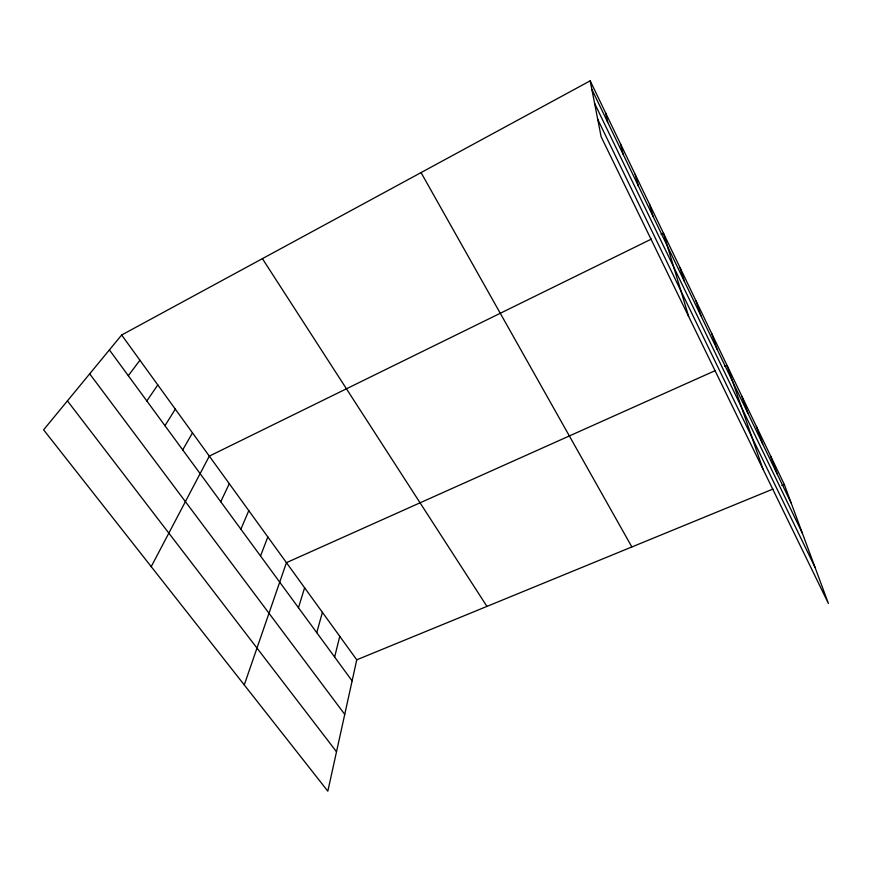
<?xml version="1.0" encoding="UTF-8"?>
<svg xmlns="http://www.w3.org/2000/svg" width="872" height="872" viewBox="0 0 872 872"><rect width="100%" height="100%" fill="white"/><g stroke="black" fill="none" stroke-linecap="round" stroke-linejoin="round"><path stroke-width="1.31" d="M121.655 335.001L356.757 659.81L327.828 791.166L43.6 429.831L121.655 335.001L590.191 80.834L784.288 484.429L828.4 603.446L601.146 136.795L590.191 80.834M334.641 657.052L339.764 636.331M316.754 632.658L322.389 612.329M298.453 607.708L304.622 587.772M244.269 684.934L286.441 562.658L714.942 370.753M260.532 555.998L267.835 536.956M240.879 529.206L248.793 510.643M220.747 501.749L229.292 483.709M151.216 566.647L209.324 456.111L651.373 239.092M182.717 449.898L192.494 432.872M164.961 425.689L175.327 409.142M146.834 400.957L157.799 384.944M128.315 375.701L139.912 360.234M661.031 234.35L663.45 233.162L688.662 316.492M724.599 366.425L727.019 365.346L762.88 468.896M356.757 659.81L772.952 489.072M781.77 485.453L784.288 484.429M67.427 400.891L336.505 751.751M89.696 373.837L344.734 714.375M109.392 349.912L352.114 680.879M262.407 258.657L486.947 606.4M421.045 172.591L631.862 546.951M594.606 103.376L802.404 533.293M597.745 119.388L814.982 567.236M591.881 89.424L791.242 503.199M770.51 455.773L777.159 473.965M756.384 426.397L762.706 443.968M741.887 396.27L747.871 413.175M711.759 333.605L716.98 349.073M696.085 301.025L700.903 315.686M679.986 267.551L684.367 281.373M649.477 204.092L652.975 216.245M635.165 174.356L638.25 185.681M620.526 143.913L623.164 154.377M605.539 112.75L607.719 122.298"/></g></svg>
